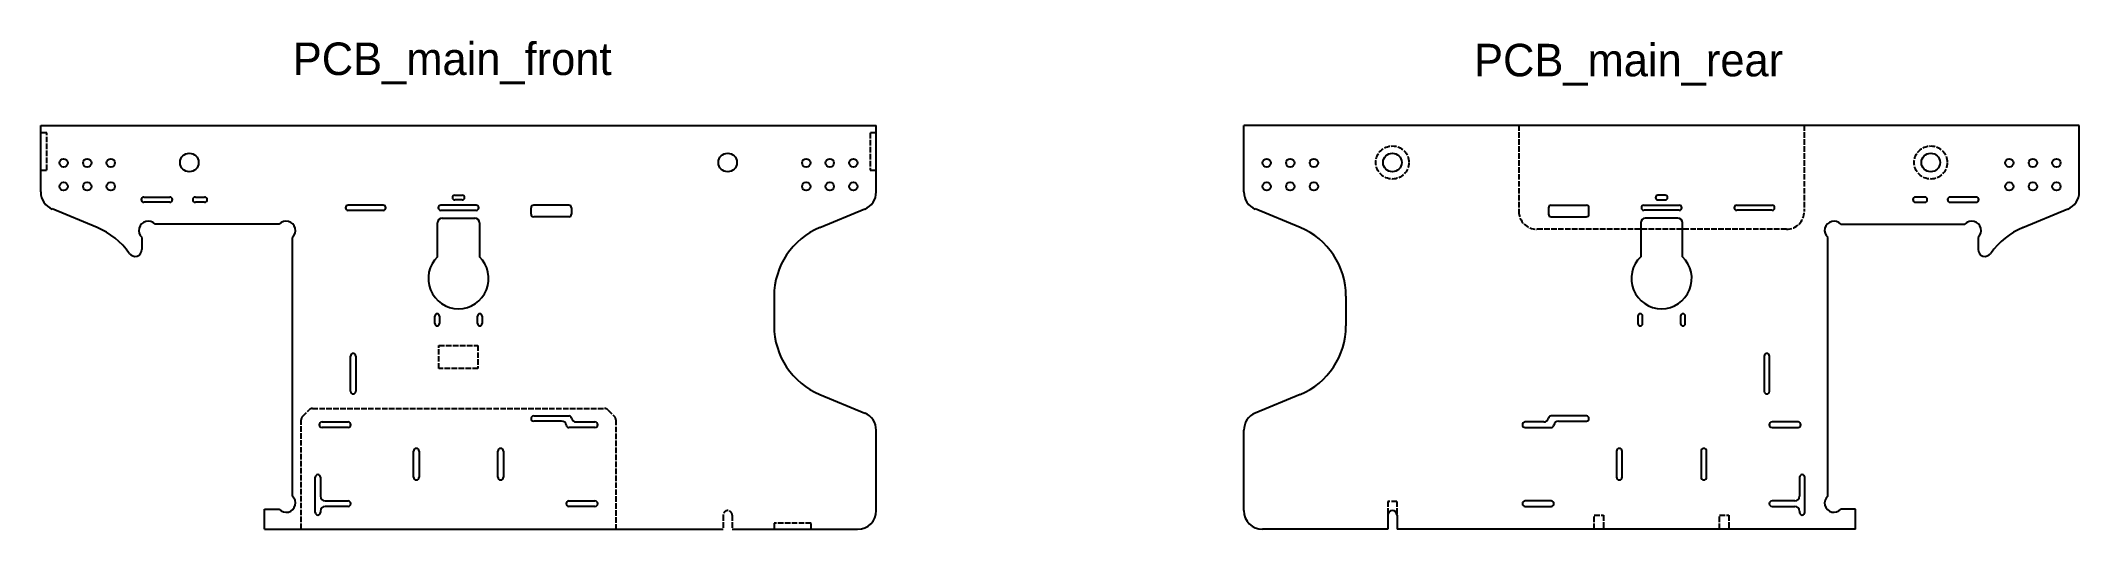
# Model space of a CAD drawing. Header units: millimetres. Extents: x 64 to 283, y 157 to 210.
import ezdxf

# ---------------------------------------------------------------- set-up
doc = ezdxf.new("R2010")
doc.units = ezdxf.units.MM
doc.header["$LTSCALE"] = 0.05
doc.linetypes.add('ACAD_ISO02W100', pattern=[15, 12, -3])
doc.linetypes.add('SLD-Solid', pattern=[0])
doc.styles.get("Standard").update_dxf_attribs({"font": 'GOTHIC.TTF'})

msp = doc.modelspace()

# ---------------------------------------------------------------- linework, layer by layer
at = {"color": 7, "linetype": 'SLD-Solid', "lineweight": 25}
for p, q in [((63.64, 193.28), (63.64, 200.45)), ((63.64, 200.45), (153.64, 200.45)), ((153.64, 193.28), (153.64, 200.45)), ((283.25, 200.45), (193.25, 200.45)), ((193.25, 193.28), (193.25, 200.45)), ((283.25, 193.28), (283.25, 200.45)), ((69.7, 189.44), (64.87, 191.44)), ((74.74, 192.73), (77.54, 192.73)), ((77.54, 192.17), (74.74, 192.17)), ((80.29, 192.73), (81.29, 192.73)), ((81.29, 192.17), (80.29, 192.17)), ((100.54, 191.85), (96.74, 191.85)), ((96.74, 191.3), (100.54, 191.3)), ((110.54, 191.85), (106.74, 191.85)), ((106.74, 191.3), (110.54, 191.3)), ((108.24, 192.92), (109.04, 192.92)), ((109.04, 192.42), (108.24, 192.42)), ((116.46, 190.88), (116.46, 191.57)), ((120.54, 191.85), (116.74, 191.85)), ((120.81, 191.57), (120.81, 190.88)), ((147.58, 189.44), (152.4, 191.44)), ((199.31, 189.44), (194.48, 191.44)), ((226.07, 191.57), (226.07, 190.88)), ((226.35, 191.85), (230.15, 191.85)), ((230.42, 190.88), (230.42, 191.57)), ((236.35, 191.85), (240.15, 191.85)), ((240.15, 191.3), (236.35, 191.3)), ((238.65, 192.92), (237.85, 192.92)), ((237.85, 192.42), (238.65, 192.42)), ((246.35, 191.85), (250.15, 191.85)), ((250.15, 191.3), (246.35, 191.3)), ((266.6, 192.73), (265.6, 192.73)), ((265.6, 192.17), (266.6, 192.17)), ((272.15, 192.73), (269.35, 192.73)), ((269.35, 192.17), (272.15, 192.17)), ((277.18, 189.44), (282.01, 191.44)), ((89.33, 189.8), (75.95, 189.8)), ((106.39, 186.29), (106.39, 189.95)), ((106.89, 190.45), (110.39, 190.45)), ((110.89, 189.95), (110.89, 186.29)), ((120.53, 190.6), (116.74, 190.6)), ((226.35, 190.6), (230.14, 190.6)), ((236, 189.95), (236, 186.29)), ((240, 190.45), (236.5, 190.45)), ((240.5, 186.29), (240.5, 189.95)), ((257.56, 189.8), (270.93, 189.8)), ((74.54, 188.38), (74.54, 187.09)), ((90.74, 160.51), (90.74, 188.38)), ((256.15, 160.51), (256.15, 188.38)), ((272.35, 188.38), (272.35, 187.09)), ((142.64, 182.05), (142.64, 178.85)), ((204.25, 182.05), (204.25, 178.85)), ((106.09, 179.1), (106.09, 179.9)), ((106.59, 179.9), (106.59, 179.1)), ((110.69, 179.1), (110.69, 179.9)), ((111.19, 179.9), (111.19, 179.1)), ((235.7, 179.9), (235.7, 179.1)), ((236.2, 179.1), (236.2, 179.9)), ((240.3, 179.9), (240.3, 179.1)), ((240.8, 179.1), (240.8, 179.9)), ((97.01, 171.8), (97.01, 175.6)), ((97.57, 175.6), (97.57, 171.8)), ((249.32, 175.6), (249.32, 171.8)), ((249.88, 171.8), (249.88, 175.6)), ((147.58, 171.46), (152.4, 169.46)), ((199.31, 171.46), (194.48, 169.46)), ((116.74, 169.15), (120.54, 169.15)), ((230.15, 169.15), (226.35, 169.15)), ((93.94, 168.5), (96.74, 168.5)), ((96.74, 167.9), (93.94, 167.9)), ((119.75, 168.59), (116.74, 168.59)), ((123.34, 167.9), (120.54, 167.9)), ((121.31, 168.5), (123.34, 168.5)), ((153.64, 158.95), (153.64, 167.61)), ((193.25, 158.95), (193.25, 167.61)), ((225.58, 168.5), (223.55, 168.5)), ((223.55, 167.9), (226.35, 167.9)), ((227.14, 168.59), (230.15, 168.59)), ((252.95, 168.5), (250.15, 168.5)), ((250.15, 167.9), (252.95, 167.9)), ((103.79, 162.55), (103.79, 165.35)), ((104.39, 165.35), (104.39, 162.55)), ((112.89, 162.55), (112.89, 165.35)), ((113.49, 165.35), (113.49, 162.55)), ((233.4, 165.35), (233.4, 162.55)), ((234, 162.55), (234, 165.35)), ((242.5, 165.35), (242.5, 162.55)), ((243.1, 162.55), (243.1, 165.35)), ((93.21, 158.75), (93.21, 162.55)), ((93.77, 162.55), (93.77, 160.5)), ((253.12, 162.55), (253.12, 160.5)), ((253.68, 158.75), (253.68, 162.55)), ((87.74, 156.95), (87.74, 159.1)), ((87.74, 159.1), (89.33, 159.1)), ((93.77, 158.9), (93.77, 158.75)), ((94.27, 160), (96.74, 160)), ((96.74, 159.4), (94.27, 159.4)), ((120.54, 160), (123.34, 160)), ((123.34, 159.4), (120.54, 159.4)), ((208.75, 158.45), (208.75, 156.95)), ((209.75, 158.45), (209.75, 156.95)), ((226.35, 160), (223.55, 160)), ((223.55, 159.4), (226.35, 159.4)), ((252.62, 160), (250.15, 160)), ((250.15, 159.4), (252.62, 159.4)), ((253.12, 158.9), (253.12, 158.75)), ((259.15, 159.1), (257.56, 159.1)), ((259.15, 156.95), (259.15, 159.1)), ((87.74, 156.95), (137.14, 156.95)), ((138.14, 156.95), (151.64, 156.95)), ((208.75, 156.95), (195.25, 156.95)), ((259.15, 156.95), (209.75, 156.95))]:
    msp.add_line(p, q, dxfattribs=at)
at = {"color": 1, "linetype": 'ACAD_ISO02W100'}
for p, q in [((222.88, 200.45), (222.88, 191.18)), ((253.61, 200.45), (253.61, 191.18)), ((64.3, 199.63), (63.64, 199.63)), ((64.3, 195.63), (64.3, 199.63)), ((152.98, 199.63), (152.98, 195.63)), ((153.64, 199.63), (152.98, 199.63)), ((63.64, 195.63), (64.3, 195.63)), ((152.98, 195.63), (153.64, 195.63)), ((251.7, 189.26), (224.8, 189.26)), ((106.54, 174.25), (106.54, 176.75)), ((106.54, 176.75), (110.74, 176.75)), ((110.74, 176.75), (110.74, 174.25)), ((110.74, 174.25), (106.54, 174.25)), ((91.83, 169.09), (92.54, 169.8)), ((92.9, 169.95), (124.38, 169.95)), ((124.73, 169.8), (125.44, 169.09)), ((91.69, 156.95), (91.69, 168.74)), ((125.59, 168.74), (125.59, 156.95)), ((137.14, 158.45), (137.14, 156.95)), ((138.14, 158.45), (138.14, 156.95)), ((209.74, 159.95), (208.76, 159.95)), ((208.76, 159.95), (208.76, 158.45)), ((209.74, 159.95), (209.74, 158.45)), ((231, 156.95), (231, 158.45)), ((231, 158.45), (232, 158.45)), ((232, 158.45), (232, 156.95)), ((244.5, 156.95), (244.5, 158.45)), ((244.5, 158.45), (245.5, 158.45)), ((245.5, 158.45), (245.5, 156.95)), ((142.64, 157.6), (142.64, 156.95)), ((146.64, 157.6), (142.64, 157.6)), ((146.64, 156.95), (146.64, 157.6))]:
    msp.add_line(p, q, dxfattribs=at)
for centre in [(209.25, 196.45), (267.25, 196.45)]:
    msp.add_circle(centre, 1.78, dxfattribs=at)
at = {"color": 7, "linetype": 'SLD-Solid', "lineweight": 25}
for centre, radius in [((66.1, 196.41), 0.45), ((68.64, 196.41), 0.45), ((71.18, 196.41), 0.45), ((79.64, 196.45), 1), ((137.64, 196.45), 1), ((146.1, 196.41), 0.45), ((148.64, 196.41), 0.45), ((151.18, 196.41), 0.45), ((195.71, 196.41), 0.45), ((198.25, 196.41), 0.45), ((200.79, 196.41), 0.45), ((209.25, 196.45), 1), ((267.25, 196.45), 1), ((275.71, 196.41), 0.45), ((278.25, 196.41), 0.45), ((280.79, 196.41), 0.45), ((66.1, 193.87), 0.45), ((68.64, 193.87), 0.45), ((71.18, 193.87), 0.45), ((146.1, 193.87), 0.45), ((148.64, 193.87), 0.45), ((151.18, 193.87), 0.45), ((195.71, 193.87), 0.45), ((198.25, 193.87), 0.45), ((200.79, 193.87), 0.45), ((275.71, 193.87), 0.45), ((278.25, 193.87), 0.45), ((280.79, 193.87), 0.45)]:
    msp.add_circle(centre, radius, dxfattribs=at)
for centre, radius, start, end in [((65.64, 193.28), 2, 180, 247.5), ((151.64, 193.28), 2, 292.5, 0), ((195.25, 193.28), 2, 180, 247.5), ((281.25, 193.28), 2, 292.5, 0), ((74.74, 192.45), 0.28, 90, 270), ((77.54, 192.45), 0.28, 270, 90), ((80.29, 192.45), 0.28, 90, 270), ((81.29, 192.45), 0.28, 270, 90), ((96.74, 191.57), 0.275, 90, 270), ((100.54, 191.57), 0.275, 270, 90), ((106.74, 191.57), 0.275, 90, 270), ((108.24, 192.67), 0.25, 90, 270), ((109.04, 192.67), 0.25, 270, 90), ((110.54, 191.57), 0.275, 270, 90), ((116.74, 191.57), 0.275, 90, 180), ((120.54, 191.57), 0.275, 0, 90), ((226.35, 191.57), 0.275, 90, 180), ((230.15, 191.57), 0.275, 0, 90), ((236.35, 191.57), 0.275, 90, 270), ((237.85, 192.67), 0.25, 90, 270), ((238.65, 192.67), 0.25, 270, 90), ((240.15, 191.57), 0.275, 270, 90), ((246.35, 191.57), 0.275, 90, 270), ((250.15, 191.57), 0.275, 270, 90), ((265.6, 192.45), 0.28, 90, 270), ((266.6, 192.45), 0.28, 270, 90), ((269.35, 192.45), 0.28, 90, 270), ((272.15, 192.45), 0.28, 270, 90), ((66.64, 182.05), 8, 35.2002, 67.5), ((75.21, 189.13), 1, 42.2024, 227.7976), ((90.07, 189.13), 1, 312.2024, 137.7976), ((106.89, 189.95), 0.5, 90, 180), ((110.39, 189.95), 0.5, 0, 90), ((116.74, 190.88), 0.28, 180, 270), ((120.53, 190.88), 0.28, 270, 0), ((150.64, 182.05), 8, 112.5, 180), ((196.25, 182.05), 8, 0, 67.5), ((226.35, 190.88), 0.28, 180, 270), ((230.14, 190.88), 0.28, 270, 0), ((236.5, 189.95), 0.5, 90, 180), ((240, 189.95), 0.5, 0, 90), ((256.82, 189.13), 1, 42.2024, 227.7976), ((271.67, 189.13), 1, 312.2024, 137.7976), ((280.25, 182.05), 8, 112.5, 144.7998), ((73.79, 187.09), 0.75, 215.2002, 0), ((273.1, 187.09), 0.75, 180, 324.7998), ((108.64, 183.95), 3.25, 133.8131, 46.1869), ((238.25, 183.95), 3.25, 133.8131, 46.1869), ((106.34, 179.9), 0.25, 0, 180), ((110.94, 179.9), 0.25, 0, 180), ((235.95, 179.9), 0.25, 0, 180), ((240.55, 179.9), 0.25, 0, 180), ((106.34, 179.1), 0.25, 180, 0), ((110.94, 179.1), 0.25, 180, 0), ((150.64, 178.85), 8, 180, 247.5), ((196.25, 178.85), 8, 292.5, 0), ((235.95, 179.1), 0.25, 180, 0), ((240.55, 179.1), 0.25, 180, 0), ((97.29, 175.6), 0.28, 0, 180), ((249.6, 175.6), 0.28, 0, 180), ((97.29, 171.8), 0.28, 180, 0), ((249.6, 171.8), 0.28, 180, 0), ((116.74, 168.87), 0.28, 90, 270), ((120.54, 168.87), 0.28, 9.2218, 90), ((151.64, 167.61), 2, 0, 67.5), ((195.25, 167.61), 2, 112.5, 180), ((226.35, 168.87), 0.28, 90, 170.7782), ((230.15, 168.87), 0.28, 270, 90), ((93.94, 168.2), 0.3, 90, 270), ((96.74, 168.2), 0.3, 270, 90), ((119.75, 168.09), 0.5, 7.5418, 90), ((120.54, 168.2), 0.3, 187.5418, 270), ((121.31, 169), 0.5, 189.2218, 270), ((123.34, 168.2), 0.3, 270, 90), ((223.55, 168.2), 0.3, 90, 270), ((225.58, 169), 0.5, 270, 350.7782), ((226.35, 168.2), 0.3, 270, 352.4582), ((227.14, 168.09), 0.5, 90, 172.4582), ((250.15, 168.2), 0.3, 90, 270), ((252.95, 168.2), 0.3, 270, 90), ((104.09, 165.35), 0.3, 0, 180), ((113.19, 165.35), 0.3, 0, 180), ((233.7, 165.35), 0.3, 0, 180), ((242.8, 165.35), 0.3, 0, 180), ((93.49, 162.55), 0.28, 0, 180), ((104.09, 162.55), 0.3, 180, 0), ((113.19, 162.55), 0.3, 180, 0), ((233.7, 162.55), 0.3, 180, 0), ((242.8, 162.55), 0.3, 180, 0), ((253.4, 162.55), 0.28, 0, 180), ((90.07, 159.77), 1, 222.2024, 47.7976), ((94.27, 160.5), 0.5, 180, 270), ((252.62, 160.5), 0.5, 270, 0), ((256.82, 159.77), 1, 132.2024, 317.7976), ((93.49, 158.75), 0.28, 180, 0), ((94.27, 158.9), 0.5, 90, 180), ((96.74, 159.7), 0.3, 270, 90), ((120.54, 159.7), 0.3, 90, 270), ((123.34, 159.7), 0.3, 270, 90), ((151.64, 158.95), 2, 270, 0), ((195.25, 158.95), 2, 180, 270), ((209.25, 158.45), 0.5, 0, 180), ((223.55, 159.7), 0.3, 90, 270), ((226.35, 159.7), 0.3, 270, 90), ((250.15, 159.7), 0.3, 90, 270), ((252.62, 158.9), 0.5, 0, 90), ((253.4, 158.75), 0.28, 180, 0)]:
    msp.add_arc(centre, radius, start, end, dxfattribs=at)
at = {"color": 1, "linetype": 'ACAD_ISO02W100'}
for centre, radius, start, end in [((224.8, 191.18), 1.92, 180, 270), ((251.7, 191.18), 1.92, 270, 0), ((92.9, 169.45), 0.5, 90, 135), ((124.38, 169.45), 0.5, 45, 90), ((92.19, 168.74), 0.5, 135, 180), ((125.09, 168.74), 0.5, 0, 45), ((137.64, 158.45), 0.5, 0, 180)]:
    msp.add_arc(centre, radius, start, end, dxfattribs=at)

# ---------------------------------------------------------------- texts
at = {"color": 2, "char_height": 3.5, "attachment_point": 1}
for s, insert in [('PCB_main_front', (90.79, 209.37)), ('PCB_main_rear', (218.05, 209.23))]:
    msp.add_mtext_dynamic_manual_height_columns(s, width=72.2245, gutter_width=17.5, heights=[0], dxfattribs=dict(at, insert=insert))

doc.saveas('drawing.dxf')
